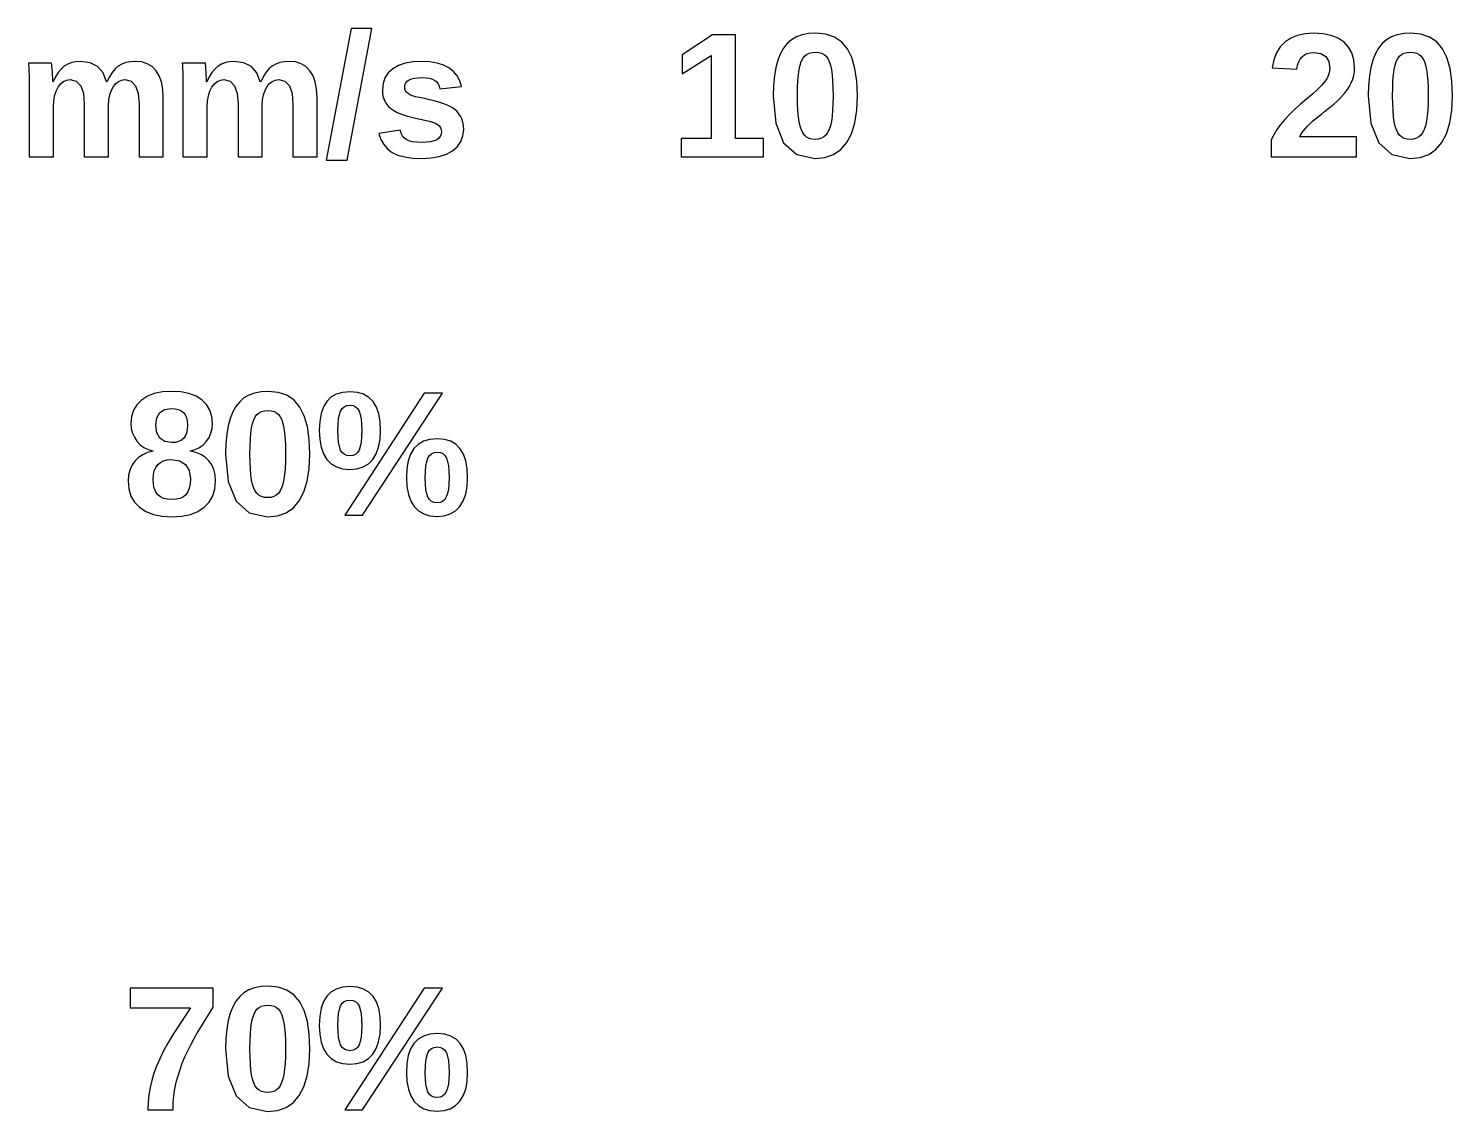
# Model space of a CAD drawing. Header units: metres. Extents: x -12.4 to 63.1, y 3.5 to 71.
# Drawn here: x -12.35 to 21.15, y 45.53 to 71.02 of the extents above; entities that cross this region are included whole.
import ezdxf

# ---------------------------------------------------------------- set-up
doc = ezdxf.new("R2010")
doc.units = ezdxf.units.M

msp = doc.modelspace()

# ---------------------------------------------------------------- linework, layer by layer
for p, q in [((-4.76077, 71.019), (-5.3528, 67.9166)), ((-4.85843, 67.9166), (-4.27661, 71.019)), ((-4.27661, 71.019), (-4.76077, 71.019)), ((3.73999, 70.8664), (3.02185, 70.4006)), ((4.28113, 70.8664), (3.73999, 70.8664)), ((4.28113, 68.4252), (4.28113, 70.8664)), ((5.59607, 70.7545), (5.49498, 70.6665)), ((5.71252, 70.8222), (5.59607, 70.7545)), ((5.8463, 70.8705), (5.71252, 70.8222)), ((5.99734, 70.8995), (5.8463, 70.8705)), ((6.1657, 70.9091), (5.99734, 70.8995)), ((6.40295, 70.8861), (6.1657, 70.9091)), ((6.60614, 70.8171), (6.40295, 70.8861)), ((6.77524, 70.702), (6.60614, 70.8171)), ((6.91028, 70.5409), (6.77524, 70.702)), ((17.2039, 70.6996), (17.0918, 70.583)), ((17.3398, 70.7913), (17.2039, 70.6996)), ((17.4981, 70.8568), (17.3398, 70.7913)), ((17.679, 70.8961), (17.4981, 70.8568)), ((17.8824, 70.9091), (17.679, 70.8961)), ((18.1008, 70.8959), (17.8824, 70.9091)), ((18.2923, 70.8563), (18.1008, 70.8959)), ((18.4568, 70.7901), (18.2923, 70.8563)), ((18.5944, 70.6976), (18.4568, 70.7901)), ((18.703, 70.5811), (18.5944, 70.6976)), ((19.5961, 70.7545), (19.495, 70.6665)), ((19.7125, 70.8222), (19.5961, 70.7545)), ((19.8463, 70.8705), (19.7125, 70.8222)), ((19.9973, 70.8995), (19.8463, 70.8705)), ((20.1657, 70.9091), (19.9973, 70.8995)), ((20.403, 70.8861), (20.1657, 70.9091)), ((20.6061, 70.8171), (20.403, 70.8861)), ((20.7752, 70.702), (20.6061, 70.8171)), ((20.9103, 70.5409), (20.7752, 70.702)), ((3.02185, 70.4006), (3.02185, 69.951)), ((3.02185, 69.951), (3.70944, 70.3802)), ((3.70944, 70.3802), (3.70944, 68.4252)), ((5.33325, 70.4265), (5.2726, 70.2744)), ((5.40738, 70.5572), (5.33325, 70.4265)), ((5.49498, 70.6665), (5.40738, 70.5572)), ((5.85913, 70.309), (5.90021, 70.365)), ((5.90021, 70.365), (5.94972, 70.4072)), ((5.94972, 70.4072), (6.00981, 70.4374)), ((6.00981, 70.4374), (6.08044, 70.4555)), ((6.08044, 70.4555), (6.16162, 70.4616)), ((6.16162, 70.4616), (6.23816, 70.4556)), ((6.23816, 70.4556), (6.30504, 70.4377)), ((6.30504, 70.4377), (6.36226, 70.4078)), ((6.36226, 70.4078), (6.40981, 70.366)), ((6.40981, 70.366), (6.4496, 70.3104)), ((7.01352, 70.3337), (6.91028, 70.5409)), ((17.0048, 70.4428), (16.9428, 70.2789)), ((17.0918, 70.583), (17.0048, 70.4428)), ((17.5627, 70.2993), (17.6067, 70.3548)), ((17.6067, 70.3548), (17.6604, 70.3979)), ((17.6604, 70.3979), (17.725, 70.4288)), ((17.725, 70.4288), (17.8003, 70.4473)), ((17.8003, 70.4473), (17.8864, 70.4534)), ((17.8864, 70.4534), (18.0511, 70.4301)), ((18.0511, 70.4301), (18.1687, 70.3599)), ((18.1687, 70.3599), (18.2393, 70.2429)), ((18.7806, 70.4433), (18.703, 70.5811)), ((18.8271, 70.2841), (18.7806, 70.4433)), ((19.3333, 70.4265), (19.2726, 70.2744)), ((19.4074, 70.5572), (19.3333, 70.4265)), ((19.495, 70.6665), (19.4074, 70.5572)), ((19.8591, 70.309), (19.9002, 70.365)), ((19.9002, 70.365), (19.9497, 70.4072)), ((19.9497, 70.4072), (20.0098, 70.4374)), ((20.0098, 70.4374), (20.0804, 70.4555)), ((20.0804, 70.4555), (20.1616, 70.4616)), ((20.1616, 70.4616), (20.2382, 70.4556)), ((20.2382, 70.4556), (20.305, 70.4377)), ((20.305, 70.4377), (20.3623, 70.4078)), ((20.3623, 70.4078), (20.4098, 70.366)), ((20.4098, 70.366), (20.4496, 70.3104)), ((21.0135, 70.3337), (20.9103, 70.5409)), ((-11.8097, 70.2012), (-12.3549, 70.2012)), ((-12.3549, 70.2012), (-12.3519, 70.155)), ((-12.3519, 70.155), (-12.349, 70.1058)), ((-12.349, 70.1058), (-12.3463, 70.0537)), ((-12.3463, 70.0537), (-12.3437, 69.9987)), ((-11.8064, 70.1738), (-11.8097, 70.2012)), ((-11.8025, 70.1302), (-11.8064, 70.1738)), ((-11.7982, 70.0705), (-11.8025, 70.1302)), ((-11.7934, 69.9947), (-11.7982, 70.0705)), ((-11.5872, 70.0644), (-11.6563, 69.9815)), ((-11.5116, 70.13), (-11.5872, 70.0644)), ((-11.4289, 70.1798), (-11.5116, 70.13)), ((-11.3385, 70.2154), (-11.4289, 70.1798)), ((-11.2402, 70.2368), (-11.3385, 70.2154)), ((-11.1342, 70.2439), (-11.2402, 70.2368)), ((-10.9068, 70.2139), (-11.1342, 70.2439)), ((-10.7289, 70.1239), (-10.9068, 70.2139)), ((-10.6006, 69.9738), (-10.7289, 70.1239)), ((-10.3167, 70.067), (-10.3866, 69.984)), ((-10.2412, 70.132), (-10.3167, 70.067)), ((-10.1575, 70.181), (-10.2412, 70.132)), ((-10.0632, 70.2159), (-10.1575, 70.181)), ((-9.95813, 70.2369), (-10.0632, 70.2159)), ((-9.84242, 70.2439), (-9.95813, 70.2369)), ((-9.69124, 70.2302), (-9.84242, 70.2439)), ((-9.55913, 70.1892), (-9.69124, 70.2302)), ((-9.44609, 70.1209), (-9.55913, 70.1892)), ((-9.35213, 70.0252), (-9.44609, 70.1209)), ((-9.27826, 69.904), (-9.35213, 70.0252)), ((-8.19165, 70.2012), (-8.73685, 70.2012)), ((-8.73685, 70.2012), (-8.73387, 70.155)), ((-8.73387, 70.155), (-8.73102, 70.1058)), ((-8.73102, 70.1058), (-8.72829, 70.0537)), ((-8.72829, 70.0537), (-8.72569, 69.9987)), ((-8.18834, 70.1738), (-8.19165, 70.2012)), ((-8.18452, 70.1302), (-8.18834, 70.1738)), ((-8.18019, 70.0705), (-8.18452, 70.1302)), ((-8.17537, 69.9947), (-8.18019, 70.0705)), ((-7.96919, 70.0644), (-8.0383, 69.9815)), ((-7.8936, 70.13), (-7.96919, 70.0644)), ((-7.8109, 70.1798), (-7.8936, 70.13)), ((-7.72044, 70.2154), (-7.8109, 70.1798)), ((-7.62222, 70.2368), (-7.72044, 70.2154)), ((-7.51624, 70.2439), (-7.62222, 70.2368)), ((-7.28876, 70.2139), (-7.51624, 70.2439)), ((-7.11087, 70.1239), (-7.28876, 70.2139)), ((-6.98257, 69.9738), (-7.11087, 70.1239)), ((-6.69868, 70.067), (-6.7686, 69.984)), ((-6.62317, 70.132), (-6.69868, 70.067)), ((-6.53949, 70.181), (-6.62317, 70.132)), ((-6.44514, 70.2159), (-6.53949, 70.181)), ((-6.34012, 70.2369), (-6.44514, 70.2159)), ((-6.22441, 70.2439), (-6.34012, 70.2369)), ((-6.07323, 70.2302), (-6.22441, 70.2439)), ((-5.94112, 70.1892), (-6.07323, 70.2302)), ((-5.82808, 70.1209), (-5.94112, 70.1892)), ((-5.73412, 70.0252), (-5.82808, 70.1209)), ((-5.66025, 69.904), (-5.73412, 70.0252)), ((-3.7859, 70.0679), (-3.89227, 69.9712)), ((-3.6517, 70.1449), (-3.7859, 70.0679)), ((-3.49219, 70.1999), (-3.6517, 70.1449)), ((-3.30737, 70.2329), (-3.49219, 70.1999)), ((-3.09726, 70.2439), (-3.30737, 70.2329)), ((-2.91055, 70.2344), (-3.09726, 70.2439)), ((-2.74304, 70.2058), (-2.91055, 70.2344)), ((-2.59473, 70.1581), (-2.74304, 70.2058)), ((-2.46561, 70.0913), (-2.59473, 70.1581)), ((-2.35735, 70.0065), (-2.46561, 70.0913)), ((5.22543, 70.0998), (5.19174, 69.9016)), ((5.2726, 70.2744), (5.22543, 70.0998)), ((5.7576, 69.9292), (5.77405, 70.0496)), ((5.77405, 70.0496), (5.79605, 70.1513)), ((5.79605, 70.1513), (5.82442, 70.2378)), ((5.82442, 70.2378), (5.85913, 70.309)), ((6.4496, 70.3104), (6.48355, 70.2393)), ((6.48355, 70.2393), (6.51164, 70.1527)), ((6.51164, 70.1527), (6.53389, 70.0506)), ((6.53389, 70.0506), (6.55081, 69.9297)), ((7.08725, 70.0802), (7.01352, 70.3337)), ((7.1315, 69.7803), (7.08725, 70.0802)), ((16.9428, 70.2789), (16.9059, 70.0913)), ((16.9059, 70.0913), (17.4816, 70.0588)), ((17.4816, 70.0588), (17.5001, 70.1513)), ((17.5001, 70.1513), (17.5271, 70.2314)), ((17.5271, 70.2314), (17.5627, 70.2993)), ((18.2393, 70.2429), (18.2628, 70.0791)), ((18.2628, 70.0791), (18.2552, 70.0024)), ((18.8426, 70.1035), (18.8271, 70.2841)), ((18.8376, 70.0052), (18.8426, 70.1035)), ((19.2254, 70.0998), (19.1917, 69.9016)), ((19.2726, 70.2744), (19.2254, 70.0998)), ((19.7576, 69.9292), (19.774, 70.0496)), ((19.774, 70.0496), (19.7961, 70.1513)), ((19.7961, 70.1513), (19.8244, 70.2378)), ((19.8244, 70.2378), (19.8591, 70.309)), ((20.4496, 70.3104), (20.4836, 70.2393)), ((20.4836, 70.2393), (20.5116, 70.1527)), ((20.5116, 70.1527), (20.5339, 70.0506)), ((20.5339, 70.0506), (20.5508, 69.9297)), ((21.0872, 70.0802), (21.0135, 70.3337)), ((21.1315, 69.7803), (21.0872, 70.0802)), ((-12.3437, 69.9987), (-12.3415, 69.9383)), ((-12.3415, 69.9383), (-12.3399, 69.8698)), ((-12.3399, 69.8698), (-12.3389, 69.7934)), ((-12.3389, 69.7934), (-12.3386, 69.7089)), ((-12.3386, 69.7089), (-12.3386, 68)), ((-11.7889, 69.9173), (-11.7934, 69.9947)), ((-11.7858, 69.8531), (-11.7889, 69.9173)), ((-11.7838, 69.8019), (-11.7858, 69.8531)), ((-11.7832, 69.7638), (-11.7838, 69.8019)), ((-11.7751, 69.7638), (-11.7832, 69.7638)), ((-11.7189, 69.8813), (-11.7751, 69.7638)), ((-11.6563, 69.9815), (-11.7189, 69.8813)), ((-11.6581, 69.6377), (-11.5997, 69.7151)), ((-11.5997, 69.7151), (-11.5332, 69.7704)), ((-11.5332, 69.7704), (-11.4588, 69.8036)), ((-11.4588, 69.8036), (-11.3763, 69.8147)), ((-11.3763, 69.8147), (-11.2304, 69.7784)), ((-11.2304, 69.7784), (-11.1261, 69.6697)), ((-10.5219, 69.7638), (-10.6006, 69.9738)), ((-10.5097, 69.7638), (-10.5219, 69.7638)), ((-10.451, 69.8829), (-10.5097, 69.7638)), ((-10.3866, 69.984), (-10.451, 69.8829)), ((-10.3581, 69.6529), (-10.301, 69.7237)), ((-10.301, 69.7237), (-10.2363, 69.7742)), ((-10.2363, 69.7742), (-10.1642, 69.8046)), ((-10.1642, 69.8046), (-10.0845, 69.8147)), ((-10.0845, 69.8147), (-9.93855, 69.7784)), ((-9.93855, 69.7784), (-9.83427, 69.6697)), ((-9.22551, 69.759), (-9.27826, 69.904)), ((-9.19385, 69.5902), (-9.22551, 69.759)), ((-8.72569, 69.9987), (-8.72345, 69.9383)), ((-8.72345, 69.9383), (-8.72186, 69.8698)), ((-8.72186, 69.8698), (-8.7209, 69.7934)), ((-8.7209, 69.7934), (-8.72058, 69.7089)), ((-8.72058, 69.7089), (-8.72058, 68)), ((-8.17091, 69.9173), (-8.17537, 69.9947)), ((-8.16774, 69.8531), (-8.17091, 69.9173)), ((-8.16583, 69.8019), (-8.16774, 69.8531)), ((-8.16519, 69.7638), (-8.16583, 69.8019)), ((-8.15706, 69.7638), (-8.16519, 69.7638)), ((-8.10092, 69.8813), (-8.15706, 69.7638)), ((-8.0383, 69.9815), (-8.10092, 69.8813)), ((-8.0401, 69.6377), (-7.98167, 69.7151)), ((-7.98167, 69.7151), (-7.91522, 69.7704)), ((-7.91522, 69.7704), (-7.84077, 69.8036)), ((-7.84077, 69.8036), (-7.7583, 69.8147)), ((-7.7583, 69.8147), (-7.61235, 69.7784)), ((-7.61235, 69.7784), (-7.50809, 69.6697)), ((-6.90387, 69.7638), (-6.98257, 69.9738)), ((-6.89166, 69.7638), (-6.90387, 69.7638)), ((-6.83293, 69.8829), (-6.89166, 69.7638)), ((-6.7686, 69.984), (-6.83293, 69.8829)), ((-6.74011, 69.6529), (-6.68295, 69.7237)), ((-6.68295, 69.7237), (-6.6183, 69.7742)), ((-6.6183, 69.7742), (-6.54616, 69.8046)), ((-6.54616, 69.8046), (-6.46651, 69.8147)), ((-6.46651, 69.8147), (-6.32053, 69.7784)), ((-6.32053, 69.7784), (-6.21626, 69.6697)), ((-5.60748, 69.759), (-5.66025, 69.904)), ((-5.57584, 69.5902), (-5.60748, 69.759)), ((-4.01384, 69.7256), (-4.02904, 69.5766)), ((-3.96825, 69.8571), (-4.01384, 69.7256)), ((-3.89227, 69.9712), (-3.96825, 69.8571)), ((-3.50415, 69.6377), (-3.49779, 69.6943)), ((-3.49779, 69.6943), (-3.47873, 69.7422)), ((-3.47873, 69.7422), (-3.44695, 69.7813)), ((-3.44695, 69.7813), (-3.40245, 69.8116)), ((-3.40245, 69.8116), (-3.34523, 69.8343)), ((-3.34523, 69.8343), (-3.27528, 69.8505)), ((-3.27528, 69.8505), (-3.19263, 69.8602)), ((-3.19263, 69.8602), (-3.09726, 69.8635)), ((-3.09726, 69.8635), (-3.00052, 69.8593)), ((-3.00052, 69.8593), (-2.91776, 69.8469)), ((-2.91776, 69.8469), (-2.84897, 69.8263)), ((-2.84897, 69.8263), (-2.79417, 69.7973)), ((-2.79417, 69.7973), (-2.75081, 69.76)), ((-2.75081, 69.76), (-2.71634, 69.7142)), ((-2.71634, 69.7142), (-2.69077, 69.6599)), ((-2.27158, 69.9047), (-2.35735, 70.0065)), ((-2.20831, 69.7858), (-2.27158, 69.9047)), ((-2.16756, 69.6499), (-2.20831, 69.7858)), ((5.19174, 69.9016), (5.17152, 69.6797)), ((5.73878, 69.6215), (5.74583, 69.7864)), ((5.74583, 69.7864), (5.7576, 69.9292)), ((6.55081, 69.9297), (6.5629, 69.7867)), ((6.5629, 69.7867), (6.57014, 69.6215)), ((7.14626, 69.4342), (7.1315, 69.7803)), ((18.07, 69.6832), (17.9757, 69.5878)), ((18.1418, 69.7679), (18.07, 69.6832)), ((18.1947, 69.8468), (18.1418, 69.7679)), ((18.2325, 69.925), (18.1947, 69.8468)), ((18.2552, 70.0024), (18.2325, 69.925)), ((18.7208, 69.6596), (18.7633, 69.7394)), ((18.7633, 69.7394), (18.798, 69.8232)), ((18.798, 69.8232), (18.8228, 69.9118)), ((18.8228, 69.9118), (18.8376, 70.0052)), ((19.1917, 69.9016), (19.1715, 69.6797)), ((19.7388, 69.6215), (19.7458, 69.7864)), ((19.7458, 69.7864), (19.7576, 69.9292)), ((20.5508, 69.9297), (20.5629, 69.7867)), ((20.5629, 69.7867), (20.5701, 69.6215)), ((21.1463, 69.4342), (21.1315, 69.7803)), ((-11.7601, 69.3138), (-11.7397, 69.4347)), ((-11.7397, 69.4347), (-11.7057, 69.5427)), ((-11.7057, 69.5427), (-11.6581, 69.6377)), ((-11.1261, 69.6697), (-11.0636, 69.4885)), ((-11.0636, 69.4885), (-11.0427, 69.2348)), ((-10.464, 69.3411), (-10.4408, 69.4604)), ((-10.4408, 69.4604), (-10.4055, 69.5644)), ((-10.4055, 69.5644), (-10.3581, 69.6529)), ((-9.83427, 69.6697), (-9.77171, 69.4885)), ((-9.77171, 69.4885), (-9.75087, 69.2348)), ((-9.18329, 69.3976), (-9.19385, 69.5902)), ((-9.18329, 68), (-9.18329, 69.3976)), ((-8.14211, 69.3138), (-8.1217, 69.4347)), ((-8.1217, 69.4347), (-8.08771, 69.5427)), ((-8.08771, 69.5427), (-8.0401, 69.6377)), ((-7.50809, 69.6697), (-7.44553, 69.4885)), ((-7.44553, 69.4885), (-7.42468, 69.2348)), ((-6.84596, 69.3411), (-6.82275, 69.4604)), ((-6.82275, 69.4604), (-6.78748, 69.5644)), ((-6.78748, 69.5644), (-6.74011, 69.6529)), ((-6.21626, 69.6697), (-6.1537, 69.4885)), ((-6.1537, 69.4885), (-6.13284, 69.2348)), ((-5.56528, 69.3976), (-5.57584, 69.5902)), ((-5.56528, 68), (-5.56528, 69.3976)), ((-4.02904, 69.5766), (-4.0235, 69.4848)), ((-4.0235, 69.4848), (-4.00691, 69.4004)), ((-4.00691, 69.4004), (-3.97925, 69.3235)), ((-3.49925, 69.5923), (-3.50415, 69.6377)), ((-3.48457, 69.552), (-3.49925, 69.5923)), ((-3.46008, 69.5166), (-3.48457, 69.552)), ((-3.42583, 69.4861), (-3.46008, 69.5166)), ((-3.37997, 69.4593), (-3.42583, 69.4861)), ((-3.32079, 69.435), (-3.37997, 69.4593)), ((-3.24825, 69.4131), (-3.32079, 69.435)), ((-3.16235, 69.3936), (-3.24825, 69.4131)), ((-3.0368, 69.3669), (-3.16235, 69.3936)), ((-2.9185, 69.3399), (-3.0368, 69.3669)), ((-2.69077, 69.6599), (-2.67412, 69.597)), ((-2.67412, 69.597), (-2.16756, 69.6499)), ((5.17152, 69.6797), (5.16478, 69.4342)), ((5.16478, 69.4342), (5.22632, 68.789)), ((5.73643, 69.4342), (5.73878, 69.6215)), ((5.73891, 69.2487), (5.73643, 69.4342)), ((6.57256, 69.4342), (6.57008, 69.2539)), ((6.57014, 69.6215), (6.57256, 69.4342)), ((7.13068, 69.0931), (7.14626, 69.4342)), ((17.7196, 69.3651), (17.5697, 69.2392)), ((17.8589, 69.4818), (17.7196, 69.3651)), ((17.9757, 69.5878), (17.8589, 69.4818)), ((18.4289, 69.3063), (18.4961, 69.3717)), ((18.4961, 69.3717), (18.5598, 69.4393)), ((18.5598, 69.4393), (18.6191, 69.5096)), ((18.6191, 69.5096), (18.6727, 69.583)), ((18.6727, 69.583), (18.7208, 69.6596)), ((19.1715, 69.6797), (19.1648, 69.4342)), ((19.1648, 69.4342), (19.2263, 68.789)), ((19.7364, 69.4342), (19.7388, 69.6215)), ((19.7389, 69.2487), (19.7364, 69.4342)), ((20.5701, 69.6215), (20.5726, 69.4342)), ((20.5726, 69.4342), (20.5701, 69.2539)), ((21.1307, 69.0931), (21.1463, 69.4342)), ((-11.7669, 69.1799), (-11.7601, 69.3138)), ((-11.7669, 68), (-11.7669, 69.1799)), ((-11.0427, 69.2348), (-11.0427, 68)), ((-10.4751, 69.2064), (-10.464, 69.3411)), ((-10.4751, 68), (-10.4751, 69.2064)), ((-9.75087, 69.2348), (-9.75087, 68)), ((-8.14891, 69.1799), (-8.14211, 69.3138)), ((-8.14891, 68), (-8.14891, 69.1799)), ((-7.42468, 69.2348), (-7.42468, 68)), ((-6.8571, 69.2064), (-6.84596, 69.3411)), ((-6.8571, 68), (-6.8571, 69.2064)), ((-6.13284, 69.2348), (-6.13284, 68)), ((-3.97925, 69.3235), (-3.94054, 69.2542)), ((-3.94054, 69.2542), (-3.89127, 69.1916)), ((-3.89127, 69.1916), (-3.83194, 69.1352)), ((-3.83194, 69.1352), (-3.76259, 69.0848)), ((-3.76259, 69.0848), (-3.6832, 69.0406)), ((-3.6832, 69.0406), (-3.57906, 68.9986)), ((-2.80743, 69.3125), (-2.9185, 69.3399)), ((-2.70363, 69.2847), (-2.80743, 69.3125)), ((-2.60838, 69.2554), (-2.70363, 69.2847)), ((-2.52307, 69.2234), (-2.60838, 69.2554)), ((-2.44766, 69.1888), (-2.52307, 69.2234)), ((-2.38219, 69.1515), (-2.44766, 69.1888)), ((-2.32471, 69.1101), (-2.38219, 69.1515)), ((-2.27335, 69.0632), (-2.32471, 69.1101)), ((-2.22807, 69.0109), (-2.27335, 69.0632)), ((5.74635, 69.0846), (5.73891, 69.2487)), ((5.75874, 68.942), (5.74635, 69.0846)), ((6.56264, 69.0935), (6.55023, 68.9528)), ((6.57008, 69.2539), (6.56264, 69.0935)), ((7.08395, 68.7959), (7.13068, 69.0931)), ((17.433, 69.1158), (17.3098, 68.9951)), ((17.5697, 69.2392), (17.433, 69.1158)), ((18.062, 69.0053), (18.1349, 69.0635)), ((18.1349, 69.0635), (18.209, 69.1223)), ((18.209, 69.1223), (18.2842, 69.182)), ((18.2842, 69.182), (18.3582, 69.2431)), ((18.3582, 69.2431), (18.4289, 69.3063)), ((19.7464, 69.0846), (19.7389, 69.2487)), ((19.7587, 68.942), (19.7464, 69.0846)), ((20.5626, 69.0935), (20.5502, 68.9528)), ((20.5701, 69.2539), (20.5626, 69.0935)), ((21.084, 68.7959), (21.1307, 69.0931)), ((-3.57906, 68.9986), (-3.4355, 68.9549)), ((-3.4355, 68.9549), (-3.25253, 68.9096)), ((-3.25253, 68.9096), (-3.03015, 68.8626)), ((-3.03015, 68.8626), (-2.93205, 68.84)), ((-2.93205, 68.84), (-2.84933, 68.815)), ((-2.84933, 68.815), (-2.782, 68.7876)), ((-2.782, 68.7876), (-2.73006, 68.7578)), ((-2.73006, 68.7578), (-2.69135, 68.724)), ((-2.69135, 68.724), (-2.66368, 68.6848)), ((-2.66368, 68.6848), (-2.64709, 68.6401)), ((-2.18892, 68.9531), (-2.22807, 69.0109)), ((-2.15733, 68.8883), (-2.18892, 68.9531)), ((-2.13477, 68.815), (-2.15733, 68.8883)), ((-2.12123, 68.7332), (-2.13477, 68.815)), ((-2.11671, 68.6429), (-2.12123, 68.7332)), ((5.22632, 68.789), (5.41093, 68.328)), ((5.77609, 68.8208), (5.75874, 68.942)), ((5.79886, 68.7183), (5.77609, 68.8208)), ((5.82747, 68.6314), (5.79886, 68.7183)), ((6.50999, 68.7287), (6.481, 68.6406)), ((6.53287, 68.832), (6.50999, 68.7287)), ((6.55023, 68.9528), (6.53287, 68.832)), ((7.00607, 68.5428), (7.08395, 68.7959)), ((17.1025, 68.7591), (17.017, 68.6398)), ((17.1998, 68.8768), (17.1025, 68.7591)), ((17.3098, 68.9951), (17.1998, 68.8768)), ((17.6761, 68.6591), (17.7308, 68.7181)), ((17.7308, 68.7181), (17.7909, 68.776)), ((17.7909, 68.776), (17.8542, 68.8336)), ((17.8542, 68.8336), (17.9206, 68.8909)), ((17.9206, 68.8909), (17.9902, 68.948)), ((17.9902, 68.948), (18.062, 69.0053)), ((19.2263, 68.789), (19.4109, 68.328)), ((19.7761, 68.8208), (19.7587, 68.942)), ((19.7989, 68.7183), (19.7761, 68.8208)), ((19.8275, 68.6314), (19.7989, 68.7183)), ((20.51, 68.7287), (20.481, 68.6406)), ((20.5329, 68.832), (20.51, 68.7287)), ((20.5502, 68.9528), (20.5329, 68.832)), ((21.0061, 68.5428), (21.084, 68.7959)), ((-3.61401, 68.6245), (-4.11649, 68.5493)), ((-4.11649, 68.5493), (-4.06671, 68.4077)), ((-4.06671, 68.4077), (-3.99672, 68.2861)), ((-3.58878, 68.5519), (-3.61401, 68.6245)), ((-3.55579, 68.4908), (-3.58878, 68.5519)), ((-3.51503, 68.4411), (-3.55579, 68.4908)), ((-3.46654, 68.4028), (-3.51503, 68.4411)), ((-3.4044, 68.3743), (-3.46654, 68.4028)), ((-3.32285, 68.354), (-3.4044, 68.3743)), ((-3.22182, 68.3418), (-3.32285, 68.354)), ((-2.89383, 68.353), (-2.98944, 68.3415)), ((-2.81448, 68.372), (-2.89383, 68.353)), ((-2.75142, 68.3987), (-2.81448, 68.372)), ((-2.70335, 68.4336), (-2.75142, 68.3987)), ((-2.66902, 68.4771), (-2.70335, 68.4336)), ((-2.64842, 68.5292), (-2.66902, 68.4771)), ((-2.64156, 68.59), (-2.64842, 68.5292)), ((-2.64709, 68.6401), (-2.64156, 68.59)), ((-2.26376, 68.241), (-2.18207, 68.3578)), ((-2.18207, 68.3578), (-2.13306, 68.4917)), ((-2.13306, 68.4917), (-2.11671, 68.6429)), ((3.70944, 68.4252), (2.99947, 68.4252)), ((2.99947, 68.4252), (2.99947, 68)), ((4.93822, 68.4252), (4.28113, 68.4252)), ((4.93822, 68), (4.93822, 68.4252)), ((5.86194, 68.5601), (5.82747, 68.6314)), ((5.90224, 68.5045), (5.86194, 68.5601)), ((5.95036, 68.4627), (5.90224, 68.5045)), ((6.00829, 68.4328), (5.95036, 68.4627)), ((6.07599, 68.4149), (6.00829, 68.4328)), ((6.15349, 68.4089), (6.07599, 68.4149)), ((6.23022, 68.4152), (6.15349, 68.4089)), ((6.29767, 68.4341), (6.23022, 68.4152)), ((6.35583, 68.4655), (6.29767, 68.4341)), ((6.40471, 68.5096), (6.35583, 68.4655)), ((6.44591, 68.5675), (6.40471, 68.5096)), ((6.481, 68.6406), (6.44591, 68.5675)), ((6.89705, 68.3336), (7.00607, 68.5428)), ((16.9433, 68.519), (16.8815, 68.3967)), ((16.8815, 68.3967), (16.8815, 68)), ((17.017, 68.6398), (16.9433, 68.519)), ((17.5569, 68.4699), (17.5891, 68.535)), ((18.8874, 68.4699), (17.5569, 68.4699)), ((17.5891, 68.535), (17.6288, 68.5981)), ((17.6288, 68.5981), (17.6761, 68.6591)), ((18.8874, 68), (18.8874, 68.4699)), ((19.8619, 68.5601), (19.8275, 68.6314)), ((19.9022, 68.5045), (19.8619, 68.5601)), ((19.9504, 68.4627), (19.9022, 68.5045)), ((20.0083, 68.4328), (19.9504, 68.4627)), ((20.076, 68.4149), (20.0083, 68.4328)), ((20.1535, 68.4089), (20.076, 68.4149)), ((20.2302, 68.4152), (20.1535, 68.4089)), ((20.2977, 68.4341), (20.2302, 68.4152)), ((20.3558, 68.4655), (20.2977, 68.4341)), ((20.4047, 68.5096), (20.3558, 68.4655)), ((20.4459, 68.5675), (20.4047, 68.5096)), ((20.481, 68.6406), (20.4459, 68.5675)), ((20.897, 68.3336), (21.0061, 68.5428)), ((-3.99672, 68.2861), (-3.90651, 68.1844)), ((-3.90651, 68.1844), (-3.79608, 68.1027)), ((-3.79608, 68.1027), (-3.66226, 68.04)), ((-3.66226, 68.04), (-3.50186, 67.9952)), ((-3.10133, 68.3377), (-3.22182, 68.3418)), ((-2.98944, 68.3415), (-3.10133, 68.3377)), ((-2.68964, 68.0048), (-2.52136, 68.0617)), ((-2.52136, 68.0617), (-2.37813, 68.1414)), ((-2.37813, 68.1414), (-2.26376, 68.241)), ((5.41093, 68.328), (5.71864, 68.0515)), ((5.71864, 68.0515), (6.14941, 67.9593)), ((6.38304, 67.9827), (6.58553, 68.0529)), ((6.58553, 68.0529), (6.75687, 68.1699)), ((6.75687, 68.1699), (6.89705, 68.3336)), ((19.4109, 68.328), (19.7186, 68.0515)), ((19.7186, 68.0515), (20.1494, 67.9593)), ((20.383, 67.9827), (20.5855, 68.0529)), ((20.5855, 68.0529), (20.7569, 68.1699)), ((20.7569, 68.1699), (20.897, 68.3336)), ((-12.3386, 68), (-11.7669, 68)), ((-11.0427, 68), (-10.4751, 68)), ((-9.75087, 68), (-9.18329, 68)), ((-8.72058, 68), (-8.14891, 68)), ((-7.42468, 68), (-6.8571, 68)), ((-6.13284, 68), (-5.56528, 68)), ((-5.3528, 67.9166), (-4.85843, 67.9166)), ((-3.50186, 67.9952), (-3.31488, 67.9683)), ((-3.31488, 67.9683), (-3.10133, 67.9593)), ((-3.10133, 67.9593), (-2.88297, 67.9707)), ((-2.88297, 67.9707), (-2.68964, 68.0048)), ((2.99947, 68), (4.93822, 68)), ((6.14941, 67.9593), (6.38304, 67.9827)), ((16.8815, 68), (18.8874, 68)), ((20.1494, 67.9593), (20.383, 67.9827)), ((-9.55786, 62.3615), (-9.69537, 62.2724)), ((-9.39455, 62.425), (-9.55786, 62.3615)), ((-9.20541, 62.4632), (-9.39455, 62.425)), ((-8.99046, 62.4759), (-9.20541, 62.4632)), ((-8.77107, 62.4635), (-8.99046, 62.4759)), ((-8.57877, 62.4263), (-8.77107, 62.4635)), ((-8.41353, 62.3643), (-8.57877, 62.4263)), ((-8.27539, 62.2775), (-8.41353, 62.3643)), ((-7.28491, 62.3213), (-7.386, 62.2333)), ((-7.16846, 62.3889), (-7.28491, 62.3213)), ((-7.03468, 62.4372), (-7.16846, 62.3889)), ((-6.88364, 62.4662), (-7.03468, 62.4372)), ((-6.71527, 62.4759), (-6.88364, 62.4662)), ((-6.47803, 62.4529), (-6.71527, 62.4759)), ((-6.27484, 62.3838), (-6.47803, 62.4529)), ((-6.10574, 62.2688), (-6.27484, 62.3838)), ((-5.23924, 62.3393), (-5.33931, 62.2409)), ((-5.114, 62.4095), (-5.23924, 62.3393)), ((-4.96358, 62.4517), (-5.114, 62.4095)), ((-4.78796, 62.4657), (-4.96358, 62.4517)), ((-3.04248, 62.4332), (-4.91412, 59.5667)), ((-4.61766, 62.4514), (-4.78796, 62.4657)), ((-4.47087, 62.4082), (-4.61766, 62.4514)), ((-4.49503, 59.5667), (-2.61732, 62.4332)), ((-4.3476, 62.3364), (-4.47087, 62.4082)), ((-4.24785, 62.2358), (-4.3476, 62.3364)), ((-2.61732, 62.4332), (-3.04248, 62.4332)), ((-9.88228, 62.0319), (-9.92902, 61.8838)), ((-9.80441, 62.1614), (-9.88228, 62.0319)), ((-9.69537, 62.2724), (-9.80441, 62.1614)), ((-9.26816, 61.977), (-9.15245, 62.0506)), ((-9.15245, 62.0506), (-8.99046, 62.0751)), ((-8.99046, 62.0751), (-8.90186, 62.0692)), ((-8.90186, 62.0692), (-8.8252, 62.0515)), ((-8.8252, 62.0515), (-8.76048, 62.0219)), ((-8.76048, 62.0219), (-8.70772, 61.9805)), ((-8.70772, 61.9805), (-8.66676, 61.9264)), ((-8.16635, 62.1679), (-8.27539, 62.2775)), ((-8.08849, 62.0372), (-8.16635, 62.1679)), ((-8.04175, 61.8856), (-8.08849, 62.0372)), ((-7.54773, 61.9932), (-7.60838, 61.8412)), ((-7.4736, 62.1239), (-7.54773, 61.9932)), ((-7.386, 62.2333), (-7.4736, 62.1239)), ((-6.93126, 61.974), (-6.87117, 62.0042)), ((-6.87117, 62.0042), (-6.80054, 62.0223)), ((-6.80054, 62.0223), (-6.71936, 62.0283)), ((-6.71936, 62.0283), (-6.64282, 62.0224)), ((-6.64282, 62.0224), (-6.57594, 62.0044)), ((-6.57594, 62.0044), (-6.51872, 61.9745)), ((-5.9707, 62.1077), (-6.10574, 62.2688)), ((-5.86746, 61.9004), (-5.9707, 62.1077)), ((-5.41585, 62.1137), (-5.47054, 61.9569)), ((-5.33931, 62.2409), (-5.41585, 62.1137)), ((-5.0414, 61.9329), (-5.01381, 62.0131)), ((-5.01381, 62.0131), (-4.97604, 62.0731)), ((-4.97604, 62.0731), (-4.92581, 62.1161)), ((-4.92581, 62.1161), (-4.86311, 62.1418)), ((-4.86311, 62.1418), (-4.78796, 62.1504)), ((-4.78796, 62.1504), (-4.71823, 62.1418)), ((-4.71823, 62.1418), (-4.65956, 62.1158)), ((-4.65956, 62.1158), (-4.61194, 62.0726)), ((-4.61194, 62.0726), (-4.57539, 62.012)), ((-4.57539, 62.012), (-4.54825, 61.9315)), ((-4.17085, 62.107), (-4.24785, 62.2358)), ((-4.11586, 61.9505), (-4.17085, 62.107)), ((-9.92902, 61.8838), (-9.94458, 61.7171)), ((-9.94458, 61.7171), (-9.93568, 61.6035)), ((-9.36073, 61.6825), (-9.33759, 61.8543)), ((-9.33733, 61.5027), (-9.36073, 61.6825)), ((-9.33759, 61.8543), (-9.26816, 61.977)), ((-8.66676, 61.9264), (-8.63751, 61.8587)), ((-8.63751, 61.8587), (-8.61996, 61.7774)), ((-8.61996, 61.7774), (-8.61412, 61.6825)), ((-8.61412, 61.6825), (-8.6199, 61.5804)), ((-8.02618, 61.713), (-8.04175, 61.8856)), ((-8.03502, 61.5996), (-8.02618, 61.713)), ((-7.65555, 61.6666), (-7.68924, 61.4684)), ((-7.60838, 61.8412), (-7.65555, 61.6666)), ((-7.10693, 61.6164), (-7.08493, 61.7181)), ((-7.08493, 61.7181), (-7.05656, 61.8046)), ((-7.05656, 61.8046), (-7.02185, 61.8757)), ((-7.02185, 61.8757), (-6.98077, 61.9317)), ((-6.98077, 61.9317), (-6.93126, 61.974)), ((-6.51872, 61.9745), (-6.47116, 61.9327)), ((-6.47116, 61.9327), (-6.43137, 61.8772)), ((-6.43137, 61.8772), (-6.39743, 61.8061)), ((-6.39743, 61.8061), (-6.36934, 61.7195)), ((-6.36934, 61.7195), (-6.34709, 61.6174)), ((-5.79372, 61.6469), (-5.86746, 61.9004)), ((-5.74948, 61.3471), (-5.79372, 61.6469)), ((-5.50334, 61.7704), (-5.51427, 61.5543)), ((-5.47054, 61.9569), (-5.50334, 61.7704)), ((-5.07687, 61.5543), (-5.07292, 61.7035)), ((-5.07292, 61.7035), (-5.06111, 61.8297)), ((-5.06111, 61.8297), (-5.0414, 61.9329)), ((-4.54825, 61.9315), (-4.52885, 61.8284)), ((-4.52885, 61.8284), (-4.51723, 61.7027)), ((-4.51723, 61.7027), (-4.51335, 61.5543)), ((-4.08287, 61.7663), (-4.11586, 61.9505)), ((-4.07187, 61.5543), (-4.08287, 61.7663)), ((-9.93568, 61.6035), (-9.909, 61.4968)), ((-9.909, 61.4968), (-9.8645, 61.397)), ((-9.8645, 61.397), (-9.8022, 61.3041)), ((-9.26715, 61.3743), (-9.33733, 61.5027)), ((-9.15018, 61.2972), (-9.26715, 61.3743)), ((-8.75888, 61.3253), (-8.82291, 61.2954)), ((-8.7067, 61.3672), (-8.75888, 61.3253)), ((-8.6662, 61.4227), (-8.7067, 61.3672)), ((-8.63727, 61.4938), (-8.6662, 61.4227)), ((-8.6199, 61.5804), (-8.63727, 61.4938)), ((-8.16757, 61.302), (-8.10571, 61.3941)), ((-8.10571, 61.3941), (-8.06152, 61.4933)), ((-8.06152, 61.4933), (-8.03502, 61.5996)), ((-7.68924, 61.4684), (-7.70946, 61.2465)), ((-7.1422, 61.1882), (-7.13515, 61.3532)), ((-7.13515, 61.3532), (-7.12338, 61.4959)), ((-7.12338, 61.4959), (-7.10693, 61.6164)), ((-6.34709, 61.6174), (-6.33017, 61.4965)), ((-6.33017, 61.4965), (-6.31808, 61.3534)), ((-6.31808, 61.3534), (-6.31084, 61.1883)), ((-5.73473, 61.001), (-5.74948, 61.3471)), ((-5.51427, 61.5543), (-5.50296, 61.3439)), ((-5.50296, 61.3439), (-5.46901, 61.1604)), ((-5.07274, 61.4051), (-5.07687, 61.5543)), ((-5.06033, 61.2789), (-5.07274, 61.4051)), ((-4.51735, 61.4059), (-4.52937, 61.2802)), ((-4.51335, 61.5543), (-4.51735, 61.4059)), ((-4.1179, 61.163), (-4.08337, 61.3456)), ((-4.08337, 61.3456), (-4.07187, 61.5543)), ((-2.91179, 61.3447), (-3.06284, 61.3018)), ((-2.73531, 61.359), (-2.91179, 61.3447)), ((-2.56429, 61.3446), (-2.73531, 61.359)), ((-2.41742, 61.3013), (-2.56429, 61.3446)), ((-9.8022, 61.3041), (-9.7254, 61.2226)), ((-9.6674, 60.9855), (-9.76697, 60.9183)), ((-9.7254, 61.2226), (-9.63742, 61.1571)), ((-9.55438, 61.0347), (-9.6674, 60.9855)), ((-9.63742, 61.1571), (-9.53824, 61.1076)), ((-9.42787, 61.0661), (-9.55438, 61.0347)), ((-9.53824, 61.1076), (-9.42787, 61.0742)), ((-9.42787, 61.0742), (-9.42787, 61.0661)), ((-8.98642, 61.2715), (-9.15018, 61.2972)), ((-8.89874, 61.2775), (-8.98642, 61.2715)), ((-8.82291, 61.2954), (-8.89874, 61.2775)), ((-8.54698, 61.0783), (-8.43401, 61.1098)), ((-8.54698, 61.0701), (-8.54698, 61.0783)), ((-8.41609, 61.0392), (-8.54698, 61.0701)), ((-8.43401, 61.1098), (-8.33311, 61.1576)), ((-8.30006, 60.9911), (-8.41609, 61.0392)), ((-8.33311, 61.1576), (-8.24431, 61.2217)), ((-8.19893, 60.9258), (-8.30006, 60.9911)), ((-8.24431, 61.2217), (-8.16757, 61.302)), ((-7.70946, 61.2465), (-7.7162, 61.001)), ((-7.7162, 61.001), (-7.65466, 60.3557)), ((-7.14455, 61.001), (-7.1422, 61.1882)), ((-7.14207, 60.8154), (-7.14455, 61.001)), ((-6.30843, 61.001), (-6.3109, 60.8207)), ((-6.31084, 61.1883), (-6.30843, 61.001)), ((-5.75031, 60.6598), (-5.73473, 61.001)), ((-5.46901, 61.1604), (-5.41243, 61.0037)), ((-5.41243, 61.0037), (-5.33322, 60.8738)), ((-5.03967, 61.1757), (-5.06033, 61.2789)), ((-5.01076, 61.0956), (-5.03967, 61.1757)), ((-4.97229, 61.0355), (-5.01076, 61.0956)), ((-4.92302, 60.9926), (-4.97229, 61.0355)), ((-4.86293, 60.9668), (-4.92302, 60.9926)), ((-4.66313, 60.9928), (-4.72218, 60.9669)), ((-4.61487, 61.0361), (-4.66313, 60.9928)), ((-4.57742, 61.0966), (-4.61487, 61.0361)), ((-4.54939, 61.1771), (-4.57742, 61.0966)), ((-4.52937, 61.2802), (-4.54939, 61.1771)), ((-4.25601, 60.8758), (-4.17545, 61.0064)), ((-4.17545, 61.0064), (-4.1179, 61.163)), ((-3.3652, 61.0015), (-3.41988, 60.8446)), ((-3.28867, 61.1302), (-3.3652, 61.0015)), ((-3.18846, 61.2303), (-3.28867, 61.1302)), ((-3.06284, 61.3018), (-3.18846, 61.2303)), ((-2.92279, 60.9668), (-2.87288, 61.0106)), ((-2.87288, 61.0106), (-2.81039, 61.037)), ((-2.81039, 61.037), (-2.73531, 61.0457)), ((-2.73531, 61.0457), (-2.66557, 61.0371)), ((-2.66557, 61.0371), (-2.60689, 61.0111)), ((-2.60689, 61.0111), (-2.55928, 60.9679)), ((-2.29472, 61.2291), (-2.41742, 61.3013)), ((-2.19618, 61.1281), (-2.29472, 61.2291)), ((-2.12053, 60.9989), (-2.19618, 61.1281)), ((-2.06648, 60.842), (-2.12053, 60.9989)), ((-9.92247, 60.7336), (-9.97206, 60.6233)), ((-9.85306, 60.8331), (-9.92247, 60.7336)), ((-9.76697, 60.9183), (-9.85306, 60.8331)), ((-9.39607, 60.6089), (-9.36143, 60.6873)), ((-9.36143, 60.6873), (-9.31294, 60.7528)), ((-9.31294, 60.7528), (-9.25146, 60.8044)), ((-9.25146, 60.8044), (-9.1779, 60.8413)), ((-9.1779, 60.8413), (-9.09227, 60.8634)), ((-9.09227, 60.8634), (-8.99455, 60.8708)), ((-8.99455, 60.8708), (-8.79874, 60.8427)), ((-8.79874, 60.8427), (-8.65887, 60.7584)), ((-8.65887, 60.7584), (-8.57495, 60.6179)), ((-8.11267, 60.8433), (-8.19893, 60.9258)), ((-8.04369, 60.7457), (-8.11267, 60.8433)), ((-7.9944, 60.635), (-8.04369, 60.7457)), ((-7.13463, 60.6513), (-7.14207, 60.8154)), ((-7.12224, 60.5087), (-7.13463, 60.6513)), ((-6.31834, 60.6602), (-6.33075, 60.5196)), ((-6.3109, 60.8207), (-6.31834, 60.6602)), ((-5.79703, 60.3627), (-5.75031, 60.6598)), ((-5.33322, 60.8738), (-5.23187, 60.7719)), ((-5.23187, 60.7719), (-5.10892, 60.6991)), ((-5.10892, 60.6991), (-4.96436, 60.6554)), ((-4.96436, 60.6554), (-4.79817, 60.6409)), ((-4.79205, 60.9583), (-4.86293, 60.9668)), ((-4.79817, 60.6409), (-4.63002, 60.6556)), ((-4.72218, 60.9669), (-4.79205, 60.9583)), ((-4.63002, 60.6556), (-4.48361, 60.6996)), ((-4.48361, 60.6996), (-4.35893, 60.7731)), ((-4.35893, 60.7731), (-4.25601, 60.8758)), ((-3.45268, 60.6593), (-3.46362, 60.4456)), ((-3.41988, 60.8446), (-3.45268, 60.6593)), ((-3.01826, 60.5941), (-3.00664, 60.7202)), ((-3.00664, 60.7202), (-2.98724, 60.824)), ((-2.98724, 60.824), (-2.9601, 60.9054)), ((-2.9601, 60.9054), (-2.92279, 60.9668)), ((-2.55928, 60.9679), (-2.52274, 60.9074)), ((-2.52274, 60.9074), (-2.49557, 60.8266)), ((-2.49557, 60.8266), (-2.47618, 60.7228)), ((-2.47618, 60.7228), (-2.46454, 60.5957)), ((-2.03407, 60.6576), (-2.06648, 60.842)), ((-2.02325, 60.4456), (-2.03407, 60.6576)), ((-10.0018, 60.5022), (-10.0117, 60.3703)), ((-10.0117, 60.3703), (-9.99487, 60.1811)), ((-9.97206, 60.6233), (-10.0018, 60.5022)), ((-9.42378, 60.413), (-9.41685, 60.5174)), ((-9.41692, 60.2954), (-9.42378, 60.413)), ((-9.41685, 60.5174), (-9.39607, 60.6089)), ((-8.57495, 60.6179), (-8.54698, 60.4212)), ((-8.54698, 60.4212), (-8.55353, 60.3)), ((-7.96484, 60.5113), (-7.9944, 60.635)), ((-7.97165, 60.1842), (-7.95499, 60.3744)), ((-7.95499, 60.3744), (-7.96484, 60.5113)), ((-7.65466, 60.3557), (-7.47005, 59.8948)), ((-7.10489, 60.3876), (-7.12224, 60.5087)), ((-7.08212, 60.285), (-7.10489, 60.3876)), ((-6.34811, 60.3988), (-6.37099, 60.2955)), ((-6.33075, 60.5196), (-6.34811, 60.3988)), ((-5.87491, 60.1095), (-5.79703, 60.3627)), ((-3.46362, 60.4456), (-3.4523, 60.2353)), ((-3.02214, 60.4456), (-3.01826, 60.5941)), ((-3.01807, 60.2948), (-3.02214, 60.4456)), ((-2.46066, 60.4456), (-2.46472, 60.299)), ((-2.46454, 60.5957), (-2.46066, 60.4456)), ((-2.0347, 60.2369), (-2.02325, 60.4456)), ((-9.99487, 60.1811), (-9.94434, 60.0143)), ((-9.94434, 60.0143), (-9.86011, 59.8699)), ((-9.39633, 60.1948), (-9.41692, 60.2954)), ((-9.36201, 60.1113), (-9.39633, 60.1948)), ((-9.31395, 60.0448), (-9.36201, 60.1113)), ((-9.25179, 59.9941), (-9.31395, 60.0448)), ((-9.17509, 59.9579), (-9.25179, 59.9941)), ((-8.71146, 59.9941), (-8.78577, 59.9579)), ((-8.65176, 60.0448), (-8.71146, 59.9941)), ((-8.60593, 60.1118), (-8.65176, 60.0448)), ((-8.57318, 60.1969), (-8.60593, 60.1118)), ((-8.55353, 60.3), (-8.57318, 60.1969)), ((-8.1049, 59.8714), (-8.02162, 60.0166)), ((-8.02162, 60.0166), (-7.97165, 60.1842)), ((-7.05351, 60.1982), (-7.08212, 60.285)), ((-7.01904, 60.1269), (-7.05351, 60.1982)), ((-6.97874, 60.0712), (-7.01904, 60.1269)), ((-6.93062, 60.0294), (-6.97874, 60.0712)), ((-6.8727, 59.9995), (-6.93062, 60.0294)), ((-6.80499, 59.9816), (-6.8727, 59.9995)), ((-6.72749, 59.9756), (-6.80499, 59.9816)), ((-6.65076, 59.9819), (-6.72749, 59.9756)), ((-6.58331, 60.0008), (-6.65076, 59.9819)), ((-6.52515, 60.0323), (-6.58331, 60.0008)), ((-6.47627, 60.0763), (-6.52515, 60.0323)), ((-6.43507, 60.1343), (-6.47627, 60.0763)), ((-6.39998, 60.2073), (-6.43507, 60.1343)), ((-6.37099, 60.2955), (-6.39998, 60.2073)), ((-5.98393, 59.9004), (-5.87491, 60.1095)), ((-3.4523, 60.2353), (-3.41835, 60.0519)), ((-3.41835, 60.0519), (-3.36179, 59.8955)), ((-3.00586, 60.1682), (-3.01807, 60.2948)), ((-2.98552, 60.0655), (-3.00586, 60.1682)), ((-2.95705, 59.9868), (-2.98552, 60.0655)), ((-2.91902, 59.9285), (-2.95705, 59.9868)), ((-2.52576, 59.9919), (-2.56352, 59.9314)), ((-2.49728, 60.0722), (-2.52576, 59.9919)), ((-2.47693, 60.1745), (-2.49728, 60.0722)), ((-2.46472, 60.299), (-2.47693, 60.1745)), ((-2.12627, 59.8982), (-2.06905, 60.0545)), ((-2.06905, 60.0545), (-2.0347, 60.2369)), ((-9.86011, 59.8699), (-9.74217, 59.7478)), ((-9.74217, 59.7478), (-9.59361, 59.6508)), ((-9.59361, 59.6508), (-9.41743, 59.5815)), ((-9.08392, 59.9361), (-9.17509, 59.9579)), ((-8.97826, 59.9289), (-9.08392, 59.9361)), ((-8.87471, 59.9361), (-8.97826, 59.9289)), ((-8.78577, 59.9579), (-8.87471, 59.9361)), ((-8.54495, 59.5817), (-8.36899, 59.6514)), ((-8.36899, 59.6514), (-8.22151, 59.7488)), ((-8.22151, 59.7488), (-8.1049, 59.8714)), ((-7.47005, 59.8948), (-7.16234, 59.6182)), ((-6.29546, 59.6196), (-6.12411, 59.7366)), ((-6.12411, 59.7366), (-5.98393, 59.9004)), ((-3.36179, 59.8955), (-3.28258, 59.7661)), ((-3.28258, 59.7661), (-3.18097, 59.6646)), ((-3.18097, 59.6646), (-3.05725, 59.5922)), ((-2.87007, 59.8869), (-2.91902, 59.9285)), ((-2.81018, 59.8619), (-2.87007, 59.8869)), ((-2.73936, 59.8536), (-2.81018, 59.8619)), ((-2.67032, 59.8622), (-2.73936, 59.8536)), ((-2.61171, 59.8882), (-2.67032, 59.8622)), ((-2.56352, 59.9314), (-2.61171, 59.8882)), ((-2.43219, 59.5927), (-2.30861, 59.6658)), ((-2.30861, 59.6658), (-2.20638, 59.7681)), ((-2.20638, 59.7681), (-2.12627, 59.8982)), ((-9.41743, 59.5815), (-9.21368, 59.5399)), ((-9.21368, 59.5399), (-8.98233, 59.5261)), ((-8.98233, 59.5261), (-8.7494, 59.54)), ((-8.7494, 59.54), (-8.54495, 59.5817)), ((-7.16234, 59.6182), (-6.73157, 59.5261)), ((-6.73157, 59.5261), (-6.49794, 59.5495)), ((-6.49794, 59.5495), (-6.29546, 59.6196)), ((-4.91412, 59.5667), (-4.49503, 59.5667)), ((-3.05725, 59.5922), (-2.91141, 59.5487)), ((-2.91141, 59.5487), (-2.74344, 59.5342)), ((-2.74344, 59.5342), (-2.57713, 59.5488)), ((-2.57713, 59.5488), (-2.43219, 59.5927)), ((-8.00992, 48.4332), (-9.96492, 48.4332)), ((-9.96492, 48.4332), (-9.96492, 47.9632)), ((-8.00992, 47.9795), (-8.00992, 48.4332)), ((-7.28491, 48.3213), (-7.386, 48.2333)), ((-7.16846, 48.3889), (-7.28491, 48.3213)), ((-7.03468, 48.4372), (-7.16846, 48.3889)), ((-6.88364, 48.4662), (-7.03468, 48.4372)), ((-6.71527, 48.4759), (-6.88364, 48.4662)), ((-6.47803, 48.4529), (-6.71527, 48.4759)), ((-6.27484, 48.3838), (-6.47803, 48.4529)), ((-6.10574, 48.2688), (-6.27484, 48.3838)), ((-5.9707, 48.1077), (-6.10574, 48.2688)), ((-5.23924, 48.3393), (-5.33931, 48.2409)), ((-5.114, 48.4095), (-5.23924, 48.3393)), ((-4.96358, 48.4517), (-5.114, 48.4095)), ((-4.78796, 48.4657), (-4.96358, 48.4517)), ((-3.04248, 48.4332), (-4.91412, 45.5667)), ((-4.61766, 48.4514), (-4.78796, 48.4657)), ((-4.47087, 48.4082), (-4.61766, 48.4514)), ((-4.49503, 45.5667), (-2.61732, 48.4332)), ((-4.3476, 48.3364), (-4.47087, 48.4082)), ((-4.24785, 48.2358), (-4.3476, 48.3364)), ((-2.61732, 48.4332), (-3.04248, 48.4332)), ((-9.96492, 47.9632), (-8.54089, 47.9632)), ((-8.54089, 47.9632), (-8.75577, 47.646)), ((-8.10521, 47.8281), (-8.00992, 47.9795)), ((-7.54773, 47.9932), (-7.60838, 47.8412)), ((-7.4736, 48.1239), (-7.54773, 47.9932)), ((-7.386, 48.2333), (-7.4736, 48.1239)), ((-7.02185, 47.8757), (-6.98077, 47.9317)), ((-6.98077, 47.9317), (-6.93126, 47.974)), ((-6.93126, 47.974), (-6.87117, 48.0042)), ((-6.87117, 48.0042), (-6.80054, 48.0223)), ((-6.80054, 48.0223), (-6.71936, 48.0283)), ((-6.71936, 48.0283), (-6.64282, 48.0224)), ((-6.64282, 48.0224), (-6.57594, 48.0044)), ((-6.57594, 48.0044), (-6.51872, 47.9745)), ((-6.51872, 47.9745), (-6.47116, 47.9327)), ((-6.47116, 47.9327), (-6.43137, 47.8772)), ((-5.86746, 47.9004), (-5.9707, 48.1077)), ((-5.47054, 47.9569), (-5.50334, 47.7704)), ((-5.41585, 48.1137), (-5.47054, 47.9569)), ((-5.33931, 48.2409), (-5.41585, 48.1137)), ((-5.06111, 47.8297), (-5.0414, 47.9329)), ((-5.0414, 47.9329), (-5.01381, 48.0131)), ((-5.01381, 48.0131), (-4.97604, 48.0731)), ((-4.97604, 48.0731), (-4.92581, 48.1161)), ((-4.92581, 48.1161), (-4.86311, 48.1418)), ((-4.86311, 48.1418), (-4.78796, 48.1504)), ((-4.78796, 48.1504), (-4.71823, 48.1418)), ((-4.71823, 48.1418), (-4.65956, 48.1158)), ((-4.65956, 48.1158), (-4.61194, 48.0726)), ((-4.61194, 48.0726), (-4.57539, 48.012)), ((-4.57539, 48.012), (-4.54825, 47.9315)), ((-4.54825, 47.9315), (-4.52885, 47.8284)), ((-4.17085, 48.107), (-4.24785, 48.2358)), ((-4.11586, 47.9505), (-4.17085, 48.107)), ((-4.08287, 47.7663), (-4.11586, 47.9505)), ((-8.75577, 47.646), (-8.93454, 47.3699)), ((-8.2878, 47.5321), (-8.19783, 47.6789)), ((-8.19783, 47.6789), (-8.10521, 47.8281)), ((-7.65555, 47.6666), (-7.68924, 47.4684)), ((-7.60838, 47.8412), (-7.65555, 47.6666)), ((-7.12338, 47.4959), (-7.10693, 47.6164)), ((-7.10693, 47.6164), (-7.08493, 47.7181)), ((-7.08493, 47.7181), (-7.05656, 47.8046)), ((-7.05656, 47.8046), (-7.02185, 47.8757)), ((-6.43137, 47.8772), (-6.39743, 47.8061)), ((-6.39743, 47.8061), (-6.36934, 47.7195)), ((-6.36934, 47.7195), (-6.34709, 47.6174)), ((-6.34709, 47.6174), (-6.33017, 47.4965)), ((-5.79372, 47.6469), (-5.86746, 47.9004)), ((-5.74948, 47.3471), (-5.79372, 47.6469)), ((-5.50334, 47.7704), (-5.51427, 47.5543)), ((-5.07687, 47.5543), (-5.07292, 47.7035)), ((-5.07292, 47.7035), (-5.06111, 47.8297)), ((-4.52885, 47.8284), (-4.51723, 47.7027)), ((-4.51723, 47.7027), (-4.51335, 47.5543)), ((-4.07187, 47.5543), (-4.08287, 47.7663)), ((-8.93454, 47.3699), (-9.07721, 47.1349)), ((-8.53606, 47.0999), (-8.4583, 47.2439)), ((-8.4583, 47.2439), (-8.37508, 47.3875)), ((-8.37508, 47.3875), (-8.2878, 47.5321)), ((-7.70946, 47.2465), (-7.7162, 47.001)), ((-7.68924, 47.4684), (-7.70946, 47.2465)), ((-7.1422, 47.1882), (-7.13515, 47.3532)), ((-7.13515, 47.3532), (-7.12338, 47.4959)), ((-6.33017, 47.4965), (-6.31808, 47.3534)), ((-6.31808, 47.3534), (-6.31084, 47.1883)), ((-5.73473, 47.001), (-5.74948, 47.3471)), ((-5.51427, 47.5543), (-5.50296, 47.3439)), ((-5.50296, 47.3439), (-5.46901, 47.1604)), ((-5.07274, 47.4051), (-5.07687, 47.5543)), ((-5.06033, 47.2789), (-5.07274, 47.4051)), ((-5.03967, 47.1757), (-5.06033, 47.2789)), ((-4.52937, 47.2802), (-4.54939, 47.1771)), ((-4.51735, 47.4059), (-4.52937, 47.2802)), ((-4.51335, 47.5543), (-4.51735, 47.4059)), ((-4.1179, 47.163), (-4.08337, 47.3456)), ((-4.08337, 47.3456), (-4.07187, 47.5543)), ((-3.06284, 47.3018), (-3.18846, 47.2303)), ((-2.91179, 47.3447), (-3.06284, 47.3018)), ((-2.73531, 47.359), (-2.91179, 47.3447)), ((-2.56429, 47.3446), (-2.73531, 47.359)), ((-2.41742, 47.3013), (-2.56429, 47.3446)), ((-2.29472, 47.2291), (-2.41742, 47.3013)), ((-9.18376, 46.9409), (-9.26703, 46.7683)), ((-9.07721, 47.1349), (-9.18376, 46.9409)), ((-8.67517, 46.8107), (-8.60834, 46.9555)), ((-8.60834, 46.9555), (-8.53606, 47.0999)), ((-7.7162, 47.001), (-7.65466, 46.3557)), ((-7.14455, 47.001), (-7.1422, 47.1882)), ((-7.14207, 46.8154), (-7.14455, 47.001)), ((-6.30843, 47.001), (-6.3109, 46.8207)), ((-6.31084, 47.1883), (-6.30843, 47.001)), ((-5.75031, 46.6598), (-5.73473, 47.001)), ((-5.46901, 47.1604), (-5.41243, 47.0037)), ((-5.41243, 47.0037), (-5.33322, 46.8738)), ((-5.01076, 47.0956), (-5.03967, 47.1757)), ((-4.97229, 47.0355), (-5.01076, 47.0956)), ((-4.92302, 46.9926), (-4.97229, 47.0355)), ((-4.86293, 46.9668), (-4.92302, 46.9926)), ((-4.79205, 46.9583), (-4.86293, 46.9668)), ((-4.72218, 46.9669), (-4.79205, 46.9583)), ((-4.66313, 46.9928), (-4.72218, 46.9669)), ((-4.61487, 47.0361), (-4.66313, 46.9928)), ((-4.57742, 47.0966), (-4.61487, 47.0361)), ((-4.54939, 47.1771), (-4.57742, 47.0966)), ((-4.25601, 46.8758), (-4.17545, 47.0064)), ((-4.17545, 47.0064), (-4.1179, 47.163)), ((-3.3652, 47.0015), (-3.41988, 46.8446)), ((-3.28867, 47.1302), (-3.3652, 47.0015)), ((-3.18846, 47.2303), (-3.28867, 47.1302)), ((-2.98724, 46.824), (-2.9601, 46.9054)), ((-2.9601, 46.9054), (-2.92279, 46.9668)), ((-2.92279, 46.9668), (-2.87288, 47.0106)), ((-2.87288, 47.0106), (-2.81039, 47.037)), ((-2.81039, 47.037), (-2.73531, 47.0457)), ((-2.73531, 47.0457), (-2.66557, 47.0371)), ((-2.66557, 47.0371), (-2.60689, 47.0111)), ((-2.60689, 47.0111), (-2.55928, 46.9679)), ((-2.55928, 46.9679), (-2.52274, 46.9074)), ((-2.52274, 46.9074), (-2.49557, 46.8266)), ((-2.19618, 47.1281), (-2.29472, 47.2291)), ((-2.12053, 46.9989), (-2.19618, 47.1281)), ((-2.06648, 46.842), (-2.12053, 46.9989)), ((-9.33989, 46.5971), (-9.40231, 46.4275)), ((-9.26703, 46.7683), (-9.33989, 46.5971)), ((-8.78986, 46.5168), (-8.73587, 46.6648)), ((-8.73587, 46.6648), (-8.67517, 46.8107)), ((-7.13463, 46.6513), (-7.14207, 46.8154)), ((-7.12224, 46.5087), (-7.13463, 46.6513)), ((-6.31834, 46.6602), (-6.33075, 46.5196)), ((-6.3109, 46.8207), (-6.31834, 46.6602)), ((-5.79703, 46.3627), (-5.75031, 46.6598)), ((-5.33322, 46.8738), (-5.23187, 46.7719)), ((-5.23187, 46.7719), (-5.10892, 46.6991)), ((-5.10892, 46.6991), (-4.96436, 46.6554)), ((-4.96436, 46.6554), (-4.79817, 46.6409)), ((-4.79817, 46.6409), (-4.63002, 46.6556)), ((-4.63002, 46.6556), (-4.48361, 46.6996)), ((-4.48361, 46.6996), (-4.35893, 46.7731)), ((-4.35893, 46.7731), (-4.25601, 46.8758)), ((-3.45268, 46.6593), (-3.46362, 46.4456)), ((-3.41988, 46.8446), (-3.45268, 46.6593)), ((-3.02214, 46.4456), (-3.01826, 46.5941)), ((-3.01826, 46.5941), (-3.00664, 46.7202)), ((-3.00664, 46.7202), (-2.98724, 46.824)), ((-2.49557, 46.8266), (-2.47618, 46.7228)), ((-2.47618, 46.7228), (-2.46454, 46.5957)), ((-2.46454, 46.5957), (-2.46066, 46.4456)), ((-2.03407, 46.6576), (-2.06648, 46.842)), ((-2.02325, 46.4456), (-2.03407, 46.6576)), ((-9.45433, 46.2594), (-9.49527, 46.0907)), ((-9.40231, 46.4275), (-9.45433, 46.2594)), ((-8.87758, 46.2147), (-8.83708, 46.3667)), ((-8.83708, 46.3667), (-8.78986, 46.5168)), ((-7.65466, 46.3557), (-7.47005, 45.8948)), ((-7.10489, 46.3876), (-7.12224, 46.5087)), ((-7.08212, 46.285), (-7.10489, 46.3876)), ((-7.05351, 46.1982), (-7.08212, 46.285)), ((-6.37099, 46.2955), (-6.39998, 46.2073)), ((-6.34811, 46.3988), (-6.37099, 46.2955)), ((-6.33075, 46.5196), (-6.34811, 46.3988)), ((-5.87491, 46.1095), (-5.79703, 46.3627)), ((-3.46362, 46.4456), (-3.4523, 46.2353)), ((-3.4523, 46.2353), (-3.41835, 46.0519)), ((-3.01807, 46.2948), (-3.02214, 46.4456)), ((-3.00586, 46.1682), (-3.01807, 46.2948)), ((-2.46472, 46.299), (-2.47693, 46.1745)), ((-2.46066, 46.4456), (-2.46472, 46.299)), ((-2.06905, 46.0545), (-2.0347, 46.2369)), ((-2.0347, 46.2369), (-2.02325, 46.4456)), ((-9.52451, 45.9189), (-9.54205, 45.7443)), ((-9.49527, 46.0907), (-9.52451, 45.9189)), ((-8.94719, 45.7354), (-8.93326, 45.8996)), ((-8.93326, 45.8996), (-8.91006, 46.0594)), ((-8.91006, 46.0594), (-8.87758, 46.2147)), ((-7.01904, 46.1269), (-7.05351, 46.1982)), ((-6.97874, 46.0712), (-7.01904, 46.1269)), ((-6.93062, 46.0294), (-6.97874, 46.0712)), ((-6.8727, 45.9995), (-6.93062, 46.0294)), ((-6.80499, 45.9816), (-6.8727, 45.9995)), ((-6.72749, 45.9756), (-6.80499, 45.9816)), ((-6.65076, 45.9819), (-6.72749, 45.9756)), ((-6.58331, 46.0008), (-6.65076, 45.9819)), ((-6.52515, 46.0323), (-6.58331, 46.0008)), ((-6.47627, 46.0763), (-6.52515, 46.0323)), ((-6.43507, 46.1343), (-6.47627, 46.0763)), ((-6.39998, 46.2073), (-6.43507, 46.1343)), ((-6.12411, 45.7366), (-5.98393, 45.9004)), ((-5.98393, 45.9004), (-5.87491, 46.1095)), ((-3.41835, 46.0519), (-3.36179, 45.8955)), ((-2.98552, 46.0655), (-3.00586, 46.1682)), ((-2.95705, 45.9868), (-2.98552, 46.0655)), ((-2.91902, 45.9285), (-2.95705, 45.9868)), ((-2.87007, 45.8869), (-2.91902, 45.9285)), ((-2.56352, 45.9314), (-2.61171, 45.8882)), ((-2.52576, 45.9919), (-2.56352, 45.9314)), ((-2.49728, 46.0722), (-2.52576, 45.9919)), ((-2.47693, 46.1745), (-2.49728, 46.0722)), ((-2.20638, 45.7681), (-2.12627, 45.8982)), ((-2.12627, 45.8982), (-2.06905, 46.0545)), ((-9.54205, 45.7443), (-9.5479, 45.5667)), ((-9.5479, 45.5667), (-8.95183, 45.5667)), ((-8.95183, 45.5667), (-8.94719, 45.7354)), ((-7.47005, 45.8948), (-7.16234, 45.6182)), ((-7.16234, 45.6182), (-6.73157, 45.5261)), ((-6.49794, 45.5495), (-6.29546, 45.6196)), ((-6.29546, 45.6196), (-6.12411, 45.7366)), ((-4.91412, 45.5667), (-4.49503, 45.5667)), ((-3.36179, 45.8955), (-3.28258, 45.7661)), ((-3.28258, 45.7661), (-3.18097, 45.6646)), ((-3.18097, 45.6646), (-3.05725, 45.5922)), ((-3.05725, 45.5922), (-2.91141, 45.5487)), ((-2.81018, 45.8619), (-2.87007, 45.8869)), ((-2.73936, 45.8536), (-2.81018, 45.8619)), ((-2.67032, 45.8622), (-2.73936, 45.8536)), ((-2.61171, 45.8882), (-2.67032, 45.8622)), ((-2.57713, 45.5488), (-2.43219, 45.5927)), ((-2.43219, 45.5927), (-2.30861, 45.6658)), ((-2.30861, 45.6658), (-2.20638, 45.7681)), ((-6.73157, 45.5261), (-6.49794, 45.5495)), ((-2.91141, 45.5487), (-2.74344, 45.5342)), ((-2.74344, 45.5342), (-2.57713, 45.5488))]:
    msp.add_line(p, q)

doc.saveas('drawing.dxf')
